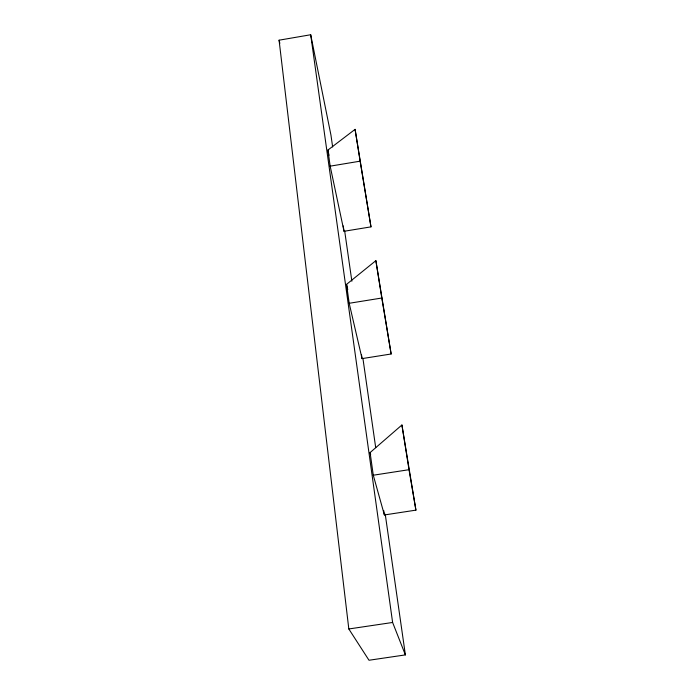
<?xml version="1.0" encoding="UTF-8"?>
<svg xmlns="http://www.w3.org/2000/svg" width="695" height="695" viewBox="0 0 695 695"><rect width="100%" height="100%" fill="white"/><g stroke="black" fill="none" stroke-linecap="round" stroke-linejoin="round"><path stroke-width="1.04" d="M370.105 452.567L401.918 424.993L415.923 510.139L384.387 514.96L373.276 475.215L370.105 452.567L370.661 454.617M346.544 284.368L375.873 260.651L391.137 353.99L362.052 358.611L349.185 303.281L346.544 284.368L347.752 289.633M327.91 150.068L355.084 129.357L370.974 226.865L344.016 231.287L330.168 166.157L327.91 150.068L329.022 155.324M385.238 514.222L405.385 654.899L368.993 660.25L348.82 628.966L279.077 40.188L310.7 34.75L330.959 135.151L332.644 146.966M330.168 166.157L360.123 161.171L355.084 129.357M349.185 303.281L381.798 298.025L391.137 353.99M373.276 475.215L408.999 469.698L415.923 510.139M348.82 628.966L392.614 622.468L405.385 654.899M279.077 40.188L279.85 43.333M360.123 161.171L370.974 226.865M375.873 260.651L381.798 298.025M401.918 424.993L408.999 469.698M344.642 230.731L351.87 281.197M362.938 358.516L375.708 447.649M343.243 225.91L344.016 231.287M361.469 354.519L362.052 358.611M383.77 510.66L384.387 514.96M310.7 34.75L392.614 622.468"/></g></svg>
